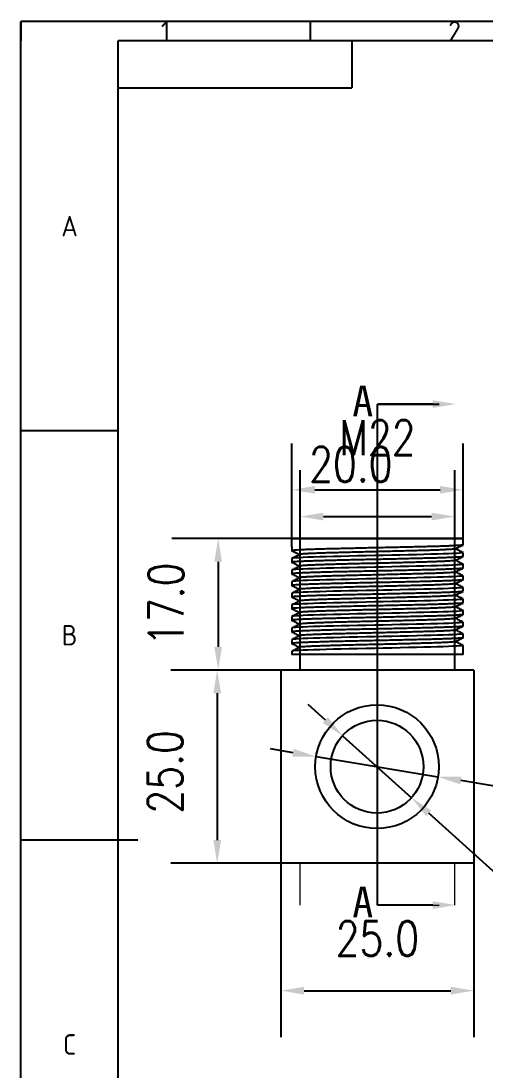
# Model space of a CAD drawing. Header units: millimetres. Extents: x -8604 to -3995, y 3123 to 6155.
# Drawn here: x -5599.1 to -5539, y 4757.1 to 4892.9 of the extents above; entities that cross this region are included whole.
import ezdxf
from ezdxf import colors
from ezdxf.entities.mleader import LeaderData, LeaderLine
from ezdxf.enums import TextEntityAlignment as Align
from ezdxf.math import Vec2, Vec3

# ---------------------------------------------------------------- set-up
doc = ezdxf.new("R2010")
doc.units = ezdxf.units.MM
doc.linetypes.add('CENTERX2', pattern=[20.32, 12.7, -2.54, 2.54, -2.54])
doc.layers.get('DEFPOINTS').update_dxf_attribs({"color": 30})
doc.layers.add('2细线层', color=4, linetype='Continuous')
doc.layers.add('6文字层', color=3, linetype='Continuous')
for name, color, linetype, lineweight in [('中心线2', 3, 'CENTERX2', 15), ('尺寸标注', 1, 'Continuous', 15), ('画图', 7, 'Continuous', 25)]:
    doc.layers.add(name, color=color, linetype=linetype, lineweight=lineweight)
doc.styles.add('ACISOTS', font='isocp.shx', dxfattribs={"bigfont": 'gbcbig.shx'})
doc.styles.add('PC_TEXTSTYLE', font='isocp.shx', dxfattribs={"width": 0.8, "bigfont": 'hzfs.shx'})
doc.styles.add('TH_GBDIM', font='romans.shx', dxfattribs={"width": 0.8, "bigfont": 'gbcbig.shx'})
doc.dimstyles.new('TH_GBDIM', dxfattribs={"dimscale": 3, "dimtxt": 3.5, "dimasz": 2.5, "dimexe": 2, "dimexo": 0, "dimgap": 1.5, "dimtad": 1, "dimdec": 1, "dimzin": 0, "dimdsep": 46, "dimtxsty": 'TH_GBDIM', "dimcen": 2.5, "dimclrd": 130, "dimclre": 130, "dimclrt": 3, "dimadec": 0, "dimazin": 0, "dimtfac": 0.714286, "dimtdec": 1, "dimtmove": 0, "dimatfit": 3, "dimfxl": 1, "dimtzin": 0, "dimlwd": -1, "dimlwe": -1, "dimarcsym": 0})

# ---------------------------------------------------------------- blocks, each defined once
blk = doc.blocks.new('*D1762')
at = {"color": 130, "transparency": 16777216}
for p, q in [((-5564.01, 4825.91), (-5564.01, 4838.22)), ((-5541.81, 4825.91), (-5541.81, 4838.22)), ((-5561.01, 4832.22), (-5544.81, 4832.22))]:
    blk.add_line(p, q, dxfattribs=at)
for points in [[(-5561.01, 4832.72), (-5561.01, 4831.72), (-5564.01, 4832.22)], [(-5544.81, 4832.72), (-5544.81, 4831.72), (-5541.81, 4832.22)]]:
    blk.add_solid(points, dxfattribs=at)
at = {"layer": 'DEFPOINTS', "color": 0, "transparency": 16777216}
for p in [(-5541.81, 4832.22), (-5564.01, 4825.91), (-5541.81, 4825.91)]:
    blk.add_point(p, dxfattribs=at)
at = {"color": 3, "transparency": 16777216, "insert": (-5552.91, 4838.97), "char_height": 4.5, "attachment_point": 5, "style": 'TH_GBDIM'}
blk.add_mtext('M22', dxfattribs=at)
blk = doc.blocks.new('*D1771')
at = {"color": 130, "transparency": 16777216}
for p, q in [((-5564.01, 4825.91), (-5579.53, 4825.91)), ((-5573.53, 4822.91), (-5573.53, 4811.91)), ((-5565.41, 4808.91), (-5579.53, 4808.91))]:
    blk.add_line(p, q, dxfattribs=at)
for points in [[(-5574.03, 4822.91), (-5573.03, 4822.91), (-5573.53, 4825.91)], [(-5574.03, 4811.91), (-5573.03, 4811.91), (-5573.53, 4808.91)]]:
    blk.add_solid(points, dxfattribs=at)
at = {"layer": 'DEFPOINTS', "color": 0, "transparency": 16777216}
for p in [(-5564.01, 4825.91), (-5573.53, 4808.91), (-5565.41, 4808.91)]:
    blk.add_point(p, dxfattribs=at)
at = {"color": 3, "transparency": 16777216, "insert": (-5580.28, 4817.41), "char_height": 4.5, "attachment_point": 5, "rotation": 90, "style": 'TH_GBDIM'}
blk.add_mtext('17.0', dxfattribs=at)
blk = doc.blocks.new('*D1772')
at = {"color": 130, "transparency": 16777216}
for p, q in [((-5565.41, 4808.91), (-5579.65, 4808.91)), ((-5573.65, 4805.91), (-5573.65, 4786.91)), ((-5565.41, 4783.91), (-5579.65, 4783.91))]:
    blk.add_line(p, q, dxfattribs=at)
for points in [[(-5574.15, 4805.91), (-5573.15, 4805.91), (-5573.65, 4808.91)], [(-5574.15, 4786.91), (-5573.15, 4786.91), (-5573.65, 4783.91)]]:
    blk.add_solid(points, dxfattribs=at)
at = {"layer": 'DEFPOINTS', "color": 0, "transparency": 16777216}
for p in [(-5565.41, 4808.91), (-5573.65, 4783.91), (-5565.41, 4783.91)]:
    blk.add_point(p, dxfattribs=at)
at = {"color": 3, "transparency": 16777216, "insert": (-5580.4, 4795.74), "char_height": 4.5, "attachment_point": 5, "rotation": 90, "style": 'TH_GBDIM'}
blk.add_mtext('25.0', dxfattribs=at)
blk = doc.blocks.new('*D1773')
at = {"color": 130, "transparency": 16777216}
for p, q in [((-5565.41, 4783.91), (-5565.41, 4761.44)), ((-5540.41, 4783.91), (-5540.41, 4761.44)), ((-5562.41, 4767.44), (-5543.41, 4767.44))]:
    blk.add_line(p, q, dxfattribs=at)
for points in [[(-5562.41, 4767.94), (-5562.41, 4766.94), (-5565.41, 4767.44)], [(-5543.41, 4767.94), (-5543.41, 4766.94), (-5540.41, 4767.44)]]:
    blk.add_solid(points, dxfattribs=at)
at = {"layer": 'DEFPOINTS', "color": 0, "transparency": 16777216}
for p in [(-5565.41, 4783.91), (-5540.41, 4783.91), (-5540.41, 4767.44)]:
    blk.add_point(p, dxfattribs=at)
at = {"color": 3, "transparency": 16777216, "insert": (-5552.91, 4774.19), "char_height": 4.5, "attachment_point": 5, "style": 'TH_GBDIM'}
blk.add_mtext('25.0', dxfattribs=at)
blk = doc.blocks.new('*D1774')
at = {"color": 130, "transparency": 16777216}
for p, q in [((-5559.65, 4802.43), (-5561.88, 4804.44)), ((-5557.42, 4800.42), (-5548.5, 4792.39)), ((-5521.87, 4768.42), (-5546.27, 4790.39))]:
    blk.add_line(p, q, dxfattribs=at)
for points in [[(-5559.32, 4802.8), (-5559.99, 4802.06), (-5557.42, 4800.42)], [(-5545.94, 4790.76), (-5546.61, 4790.02), (-5548.5, 4792.39)]]:
    blk.add_solid(points, dxfattribs=at)
at = {"layer": 'DEFPOINTS', "color": 0, "transparency": 16777216}
for p in [(-5557.42, 4800.42), (-5548.5, 4792.39)]:
    blk.add_point(p, dxfattribs=at)
at = {"color": 3, "transparency": 16777216, "insert": (-5525.99, 4781.21), "char_height": 4.5, "attachment_point": 5, "rotation": 318.0066, "style": 'TH_GBDIM'}
blk.add_mtext('∅12.0', dxfattribs=at)
blk = doc.blocks.new('*D1768')
at = {"color": 130, "transparency": 16777216}
for p, q in [((-5562.91, 4808.91), (-5562.91, 4834.76)), ((-5542.91, 4808.91), (-5542.91, 4834.76)), ((-5559.91, 4828.76), (-5545.91, 4828.76))]:
    blk.add_line(p, q, dxfattribs=at)
for points in [[(-5559.91, 4829.26), (-5559.91, 4828.26), (-5562.91, 4828.76)], [(-5545.91, 4829.26), (-5545.91, 4828.26), (-5542.91, 4828.76)]]:
    blk.add_solid(points, dxfattribs=at)
at = {"layer": 'DEFPOINTS', "color": 0, "transparency": 16777216}
for p in [(-5542.91, 4828.76), (-5562.91, 4808.91), (-5542.91, 4808.91)]:
    blk.add_point(p, dxfattribs=at)
at = {"color": 3, "transparency": 16777216, "insert": (-5556.35, 4835.51), "char_height": 4.5, "attachment_point": 5, "style": 'TH_GBDIM'}
blk.add_mtext('20.0', dxfattribs=at)
blk = doc.blocks.new('*D1769')
at = {"color": 130, "transparency": 16777216}
for p, q in [((-5563.81, 4798.21), (-5566.77, 4798.7)), ((-5560.85, 4797.72), (-5545.07, 4795.1)), ((-5516.24, 4790.32), (-5542.11, 4794.61))]:
    blk.add_line(p, q, dxfattribs=at)
for points in [[(-5563.73, 4798.7), (-5563.9, 4797.72), (-5560.85, 4797.72)], [(-5542.03, 4795.1), (-5542.19, 4794.12), (-5545.07, 4795.1)]]:
    blk.add_solid(points, dxfattribs=at)
at = {"layer": 'DEFPOINTS', "color": 0, "transparency": 16777216}
for p in [(-5560.85, 4797.72), (-5545.07, 4795.1)]:
    blk.add_point(p, dxfattribs=at)
at = {"color": 3, "transparency": 16777216, "insert": (-5526.59, 4798.88), "char_height": 4.5, "attachment_point": 5, "rotation": 350.5797, "style": 'TH_GBDIM'}
blk.add_mtext('∅16.0', dxfattribs=at)
blk = doc.blocks.new('PC_TYDH_BLOCK')
at = {"layer": '2细线层', "linetype": 'Continuous'}
for p in [(60, 0), (0, -12)]:
    blk.add_line(p, (60, -12), dxfattribs=at)
at = {"layer": '6文字层', "style": 'PC_TEXTSTYLE', "width": 1.815486}
blk.add_attdef('图样代号', text='', height=7, rotation=180, dxfattribs=at).set_placement((58.24, -2.4), (2.35, -2.4), align=Align.FIT)

msp = doc.modelspace()

# ---------------------------------------------------------------- linework, layer by layer
for p, q in [((-5552.91, 4778.51), (-5552.91, 4843.31)), ((-5552.91, 4843.31), (-5544.91, 4843.31))]:
    msp.add_line(p, q)
at = {"color": 7, "linetype": 'Continuous', "lineweight": 25}
for p, q in [((-5564.01, 4825.91), (-5564.01, 4825.86)), ((-5564.01, 4825.91), (-5552.91, 4825.91)), ((-5564.01, 4824.84), (-5564.01, 4825.84)), ((-5552.91, 4825.91), (-5541.81, 4825.91)), ((-5541.81, 4825.09), (-5541.81, 4825.91)), ((-5564.01, 4824.82), (-5564.01, 4824.34)), ((-5541.81, 4823.59), (-5541.81, 4824.09)), ((-5564.01, 4823.34), (-5564.01, 4822.84)), ((-5541.81, 4822.09), (-5541.81, 4822.59)), ((-5564.01, 4821.84), (-5564.01, 4821.34)), ((-5541.81, 4820.59), (-5541.81, 4821.09)), ((-5564.01, 4820.34), (-5564.01, 4819.84)), ((-5564.01, 4818.84), (-5564.01, 4818.34)), ((-5541.81, 4819.09), (-5541.81, 4819.59)), ((-5564.01, 4817.34), (-5564.01, 4816.84)), ((-5541.81, 4817.59), (-5541.81, 4818.09)), ((-5564.01, 4815.84), (-5564.01, 4815.34)), ((-5541.81, 4816.09), (-5541.81, 4816.59)), ((-5564.01, 4814.34), (-5564.01, 4813.84)), ((-5541.81, 4814.59), (-5541.81, 4815.09)), ((-5541.81, 4813.09), (-5541.81, 4813.59)), ((-5564.01, 4812.84), (-5564.01, 4812.34)), ((-5541.81, 4810.91), (-5541.81, 4812.09)), ((-5564.01, 4811.34), (-5564.01, 4810.91))]:
    msp.add_line(p, q, dxfattribs=at)
at = {"color": 7, "linetype": 'Continuous', "lineweight": 25, "flags": 128}
for points in [[(-5541.82, 4824.09), (-5541.86, 4824.07), (-5542.01, 4824.05), (-5542.28, 4824.03), (-5542.65, 4824), (-5543.13, 4823.98), (-5543.72, 4823.95), (-5544.39, 4823.93), (-5545.15, 4823.9), (-5545.98, 4823.88), (-5546.89, 4823.86), (-5547.86, 4823.83), (-5548.89, 4823.81), (-5549.95, 4823.78), (-5551.04, 4823.76), (-5552.15, 4823.73), (-5553.26, 4823.71), (-5554.37, 4823.69), (-5555.48, 4823.66), (-5556.57, 4823.64), (-5557.61, 4823.61), (-5558.6, 4823.59), (-5559.53, 4823.57), (-5560.38, 4823.54), (-5561.17, 4823.52), (-5561.9, 4823.49), (-5562.53, 4823.47), (-5563.06, 4823.44), (-5563.48, 4823.42), (-5563.78, 4823.39), (-5563.95, 4823.37), (-5564.01, 4823.34), (-5564.01, 4823.34)], [(-5541.82, 4822.59), (-5541.86, 4822.57), (-5542.01, 4822.55), (-5542.28, 4822.53), (-5542.65, 4822.5), (-5543.13, 4822.48), (-5543.72, 4822.45), (-5544.39, 4822.43), (-5545.15, 4822.4), (-5545.98, 4822.38), (-5546.89, 4822.36), (-5547.86, 4822.33), (-5548.89, 4822.31), (-5549.95, 4822.28), (-5551.04, 4822.26), (-5552.15, 4822.23), (-5553.26, 4822.21), (-5554.37, 4822.19), (-5555.48, 4822.16), (-5556.57, 4822.14), (-5557.61, 4822.11), (-5558.6, 4822.09), (-5559.53, 4822.07), (-5560.38, 4822.04), (-5561.17, 4822.02), (-5561.9, 4821.99), (-5562.53, 4821.97), (-5563.06, 4821.94), (-5563.48, 4821.92), (-5563.78, 4821.89), (-5563.95, 4821.87), (-5564.01, 4821.84), (-5564.01, 4821.84)], [(-5541.82, 4821.09), (-5541.86, 4821.07), (-5542.01, 4821.05), (-5542.28, 4821.03), (-5542.65, 4821), (-5543.13, 4820.98), (-5543.72, 4820.95), (-5544.39, 4820.93), (-5545.15, 4820.9), (-5545.98, 4820.88), (-5546.89, 4820.86), (-5547.86, 4820.83), (-5548.89, 4820.81), (-5549.95, 4820.78), (-5551.04, 4820.76), (-5552.15, 4820.73), (-5553.26, 4820.71), (-5554.37, 4820.69), (-5555.48, 4820.66), (-5556.57, 4820.64), (-5557.61, 4820.61), (-5558.6, 4820.59), (-5559.53, 4820.57), (-5560.38, 4820.54), (-5561.17, 4820.52), (-5561.9, 4820.49), (-5562.53, 4820.47), (-5563.06, 4820.44), (-5563.48, 4820.42), (-5563.78, 4820.39), (-5563.95, 4820.37), (-5564.01, 4820.34), (-5564.01, 4820.34)], [(-5541.82, 4819.59), (-5541.86, 4819.57), (-5542.01, 4819.55), (-5542.28, 4819.53), (-5542.65, 4819.5), (-5543.13, 4819.48), (-5543.72, 4819.45), (-5544.39, 4819.43), (-5545.15, 4819.4), (-5545.98, 4819.38), (-5546.89, 4819.36), (-5547.86, 4819.33), (-5548.89, 4819.31), (-5549.95, 4819.28), (-5551.04, 4819.26), (-5552.15, 4819.23), (-5553.26, 4819.21), (-5554.37, 4819.19), (-5555.48, 4819.16), (-5556.57, 4819.14), (-5557.61, 4819.11), (-5558.6, 4819.09), (-5559.53, 4819.07), (-5560.38, 4819.04), (-5561.17, 4819.02), (-5561.9, 4818.99), (-5562.53, 4818.97), (-5563.06, 4818.94), (-5563.48, 4818.92), (-5563.78, 4818.89), (-5563.95, 4818.87), (-5564.01, 4818.84), (-5564.01, 4818.84)], [(-5541.82, 4818.09), (-5541.86, 4818.07), (-5542.01, 4818.05), (-5542.28, 4818.03), (-5542.65, 4818), (-5543.13, 4817.98), (-5543.72, 4817.95), (-5544.39, 4817.93), (-5545.15, 4817.9), (-5545.98, 4817.88), (-5546.89, 4817.86), (-5547.86, 4817.83), (-5548.89, 4817.81), (-5549.95, 4817.78), (-5551.04, 4817.76), (-5552.15, 4817.73), (-5553.26, 4817.71), (-5554.37, 4817.69), (-5555.48, 4817.66), (-5556.57, 4817.64), (-5557.61, 4817.61), (-5558.6, 4817.59), (-5559.53, 4817.57), (-5560.38, 4817.54), (-5561.17, 4817.52), (-5561.9, 4817.49), (-5562.53, 4817.47), (-5563.06, 4817.44), (-5563.48, 4817.42), (-5563.78, 4817.39), (-5563.95, 4817.37), (-5564.01, 4817.34), (-5564.01, 4817.34)], [(-5541.82, 4816.59), (-5541.86, 4816.57), (-5542.01, 4816.55), (-5542.28, 4816.53), (-5542.65, 4816.5), (-5543.13, 4816.48), (-5543.72, 4816.45), (-5544.39, 4816.43), (-5545.15, 4816.4), (-5545.98, 4816.38), (-5546.89, 4816.36), (-5547.86, 4816.33), (-5548.89, 4816.31), (-5549.95, 4816.28), (-5551.04, 4816.26), (-5552.15, 4816.23), (-5553.26, 4816.21), (-5554.37, 4816.19), (-5555.48, 4816.16), (-5556.57, 4816.14), (-5557.61, 4816.11), (-5558.6, 4816.09), (-5559.53, 4816.07), (-5560.38, 4816.04), (-5561.17, 4816.02), (-5561.9, 4815.99), (-5562.53, 4815.97), (-5563.06, 4815.94), (-5563.48, 4815.92), (-5563.78, 4815.89), (-5563.95, 4815.87), (-5564.01, 4815.84), (-5564.01, 4815.84)], [(-5541.82, 4815.09), (-5541.86, 4815.07), (-5542.01, 4815.05), (-5542.28, 4815.03), (-5542.65, 4815), (-5543.13, 4814.98), (-5543.72, 4814.95), (-5544.39, 4814.93), (-5545.15, 4814.9), (-5545.98, 4814.88), (-5546.89, 4814.86), (-5547.86, 4814.83), (-5548.89, 4814.81), (-5549.95, 4814.78), (-5551.04, 4814.76), (-5552.15, 4814.73), (-5553.26, 4814.71), (-5554.37, 4814.69), (-5555.48, 4814.66), (-5556.57, 4814.64), (-5557.61, 4814.61), (-5558.6, 4814.59), (-5559.53, 4814.57), (-5560.38, 4814.54), (-5561.17, 4814.52), (-5561.9, 4814.49), (-5562.53, 4814.47), (-5563.06, 4814.44), (-5563.48, 4814.42), (-5563.78, 4814.39), (-5563.95, 4814.37), (-5564.01, 4814.34), (-5564.01, 4814.34)], [(-5541.82, 4813.59), (-5541.86, 4813.57), (-5542.01, 4813.55), (-5542.28, 4813.53), (-5542.65, 4813.5), (-5543.13, 4813.48), (-5543.72, 4813.45), (-5544.39, 4813.43), (-5545.15, 4813.4), (-5545.98, 4813.38), (-5546.89, 4813.36), (-5547.86, 4813.33), (-5548.89, 4813.31), (-5549.95, 4813.28), (-5551.04, 4813.26), (-5552.15, 4813.23), (-5553.26, 4813.21), (-5554.37, 4813.19), (-5555.48, 4813.16), (-5556.57, 4813.14), (-5557.61, 4813.11), (-5558.6, 4813.09), (-5559.53, 4813.07), (-5560.38, 4813.04), (-5561.17, 4813.02), (-5561.9, 4812.99), (-5562.53, 4812.97), (-5563.06, 4812.94), (-5563.48, 4812.92), (-5563.78, 4812.89), (-5563.95, 4812.87), (-5564.01, 4812.84), (-5564.01, 4812.84)], [(-5541.82, 4812.09), (-5541.86, 4812.07), (-5542.01, 4812.05), (-5542.28, 4812.03), (-5542.65, 4812), (-5543.13, 4811.98), (-5543.72, 4811.95), (-5544.39, 4811.93), (-5545.15, 4811.9), (-5545.98, 4811.88), (-5546.89, 4811.86), (-5547.86, 4811.83), (-5548.89, 4811.81), (-5549.95, 4811.78), (-5551.04, 4811.76), (-5552.15, 4811.73), (-5553.26, 4811.71), (-5554.37, 4811.69), (-5555.48, 4811.66), (-5556.57, 4811.64), (-5557.61, 4811.61), (-5558.6, 4811.59), (-5559.53, 4811.57), (-5560.38, 4811.54), (-5561.17, 4811.52), (-5561.9, 4811.49), (-5562.53, 4811.47), (-5563.06, 4811.44), (-5563.48, 4811.42), (-5563.78, 4811.39), (-5563.95, 4811.37), (-5564.01, 4811.34), (-5564.01, 4811.34)]]:
    msp.add_lwpolyline(points, dxfattribs=at)
at = {"color": 7, "linetype": 'Continuous', "lineweight": 25}
for points, knots in [([(-5541.84, 4825.08), (-5541.84, 4825.08), (-5541.85, 4825.07), (-5542, 4825.05), (-5542.26, 4825.03), (-5542.63, 4825), (-5543.11, 4824.98), (-5543.7, 4824.95), (-5544.38, 4824.93), (-5545.13, 4824.9), (-5545.97, 4824.88), (-5546.88, 4824.86), (-5547.85, 4824.83), (-5548.88, 4824.81), (-5549.94, 4824.78), (-5551.04, 4824.76), (-5552.14, 4824.73), (-5553.26, 4824.71), (-5554.37, 4824.69), (-5555.49, 4824.66), (-5556.57, 4824.64), (-5557.62, 4824.61), (-5558.61, 4824.59), (-5559.53, 4824.57), (-5560.4, 4824.54), (-5561.19, 4824.52), (-5561.92, 4824.49), (-5562.55, 4824.47), (-5563.08, 4824.44), (-5563.5, 4824.42), (-5563.79, 4824.39), (-5563.98, 4824.37), (-5564.02, 4824.34), (-5564.01, 4824.33), (-5563.94, 4824.32), (-5563.93, 4824.32)], [0, 0, 0, 0, 0.015182, 0.046156, 0.077447, 0.108902, 0.140359, 0.172225, 0.203764, 0.234829, 0.266, 0.29762, 0.328963, 0.360432, 0.391867, 0.423109, 0.454561, 0.485561, 0.516837, 0.548531, 0.580485, 0.61196, 0.643365, 0.674541, 0.705336, 0.737113, 0.769307, 0.801899, 0.834716, 0.867575, 0.900296, 0.932698, 0.964615, 0.995731, 1, 1, 1, 1]), ([(-5563.94, 4824.32), (-5563.78, 4824.23), (-5563.46, 4824.08), (-5563.15, 4823.92), (-5563, 4823.84)], [0, 0, 0, 0, 0.528198, 1, 1, 1, 1]), ([(-5562.95, 4823.87), (-5563.11, 4823.79), (-5563.44, 4823.62), (-5563.78, 4823.45), (-5563.94, 4823.37)], [0, 0, 0, 0, 0.499997, 1, 1, 1, 1]), ([(-5542.84, 4824.58), (-5542.84, 4824.58), (-5542.85, 4824.57), (-5542.98, 4824.55), (-5543.22, 4824.53), (-5543.56, 4824.5), (-5544, 4824.48), (-5544.53, 4824.45), (-5545.14, 4824.43), (-5545.83, 4824.4), (-5546.6, 4824.38), (-5547.42, 4824.36), (-5548.31, 4824.33), (-5549.24, 4824.31), (-5550.21, 4824.28), (-5551.2, 4824.26), (-5552.21, 4824.23), (-5553.23, 4824.21), (-5554.24, 4824.19), (-5555.25, 4824.16), (-5556.24, 4824.14), (-5557.2, 4824.11), (-5558.1, 4824.09), (-5558.94, 4824.07), (-5559.72, 4824.04), (-5560.45, 4824.02), (-5561.1, 4823.99), (-5561.68, 4823.97), (-5562.16, 4823.94), (-5562.54, 4823.92), (-5562.81, 4823.89), (-5562.9, 4823.88), (-5562.94, 4823.87)], [0, 0, 0, 0, 0.015018, 0.0484151, 0.0821549, 0.1160701, 0.1499883, 0.1843473, 0.2183539, 0.2518493, 0.2854586, 0.3195528, 0.3533477, 0.3872789, 0.4211735, 0.4548595, 0.4887722, 0.5221973, 0.55592, 0.5900937, 0.6245477, 0.6584858, 0.6923477, 0.7259625, 0.7591668, 0.7934294, 0.8281424, 0.8632846, 0.8986686, 0.934099, 0.969379, 1, 1, 1, 1]), ([(-5542.82, 4824.58), (-5542.66, 4824.67), (-5542.32, 4824.83), (-5541.99, 4825), (-5541.82, 4825.08)], [0, 0, 0, 0, 0.4999825, 1, 1, 1, 1]), ([(-5541.82, 4824.1), (-5541.99, 4824.19), (-5542.32, 4824.35), (-5542.64, 4824.51), (-5542.8, 4824.59)], [0, 0, 0, 0, 0.5104775, 1, 1, 1, 1]), ([(-5541.84, 4823.58), (-5541.84, 4823.58), (-5541.85, 4823.57), (-5542, 4823.55), (-5542.26, 4823.53), (-5542.63, 4823.5), (-5543.11, 4823.48), (-5543.7, 4823.45), (-5544.38, 4823.43), (-5545.13, 4823.4), (-5545.97, 4823.38), (-5546.88, 4823.36), (-5547.85, 4823.33), (-5548.88, 4823.31), (-5549.94, 4823.28), (-5551.04, 4823.26), (-5552.14, 4823.23), (-5553.26, 4823.21), (-5554.37, 4823.19), (-5555.49, 4823.16), (-5556.57, 4823.14), (-5557.62, 4823.11), (-5558.61, 4823.09), (-5559.53, 4823.07), (-5560.4, 4823.04), (-5561.19, 4823.02), (-5561.92, 4822.99), (-5562.55, 4822.97), (-5563.08, 4822.94), (-5563.5, 4822.92), (-5563.79, 4822.89), (-5563.98, 4822.87), (-5564.02, 4822.84), (-5564.01, 4822.83), (-5563.94, 4822.82), (-5563.93, 4822.82)], [0, 0, 0, 0, 0.015182, 0.046156, 0.077447, 0.108902, 0.140359, 0.172225, 0.203764, 0.234829, 0.266, 0.29762, 0.328963, 0.360432, 0.391867, 0.423109, 0.454561, 0.485561, 0.516837, 0.548531, 0.580485, 0.61196, 0.643365, 0.674541, 0.705336, 0.737113, 0.769307, 0.801899, 0.834716, 0.867575, 0.900296, 0.932698, 0.964615, 0.995731, 1, 1, 1, 1]), ([(-5563.94, 4822.82), (-5563.78, 4822.73), (-5563.46, 4822.58), (-5563.15, 4822.42), (-5563, 4822.34)], [0, 0, 0, 0, 0.528198, 1, 1, 1, 1]), ([(-5542.84, 4823.08), (-5542.84, 4823.08), (-5542.85, 4823.07), (-5542.98, 4823.05), (-5543.22, 4823.03), (-5543.56, 4823), (-5544, 4822.98), (-5544.53, 4822.95), (-5545.14, 4822.93), (-5545.83, 4822.9), (-5546.6, 4822.88), (-5547.42, 4822.86), (-5548.31, 4822.83), (-5549.24, 4822.81), (-5550.21, 4822.78), (-5551.2, 4822.76), (-5552.21, 4822.73), (-5553.23, 4822.71), (-5554.24, 4822.69), (-5555.25, 4822.66), (-5556.24, 4822.64), (-5557.2, 4822.61), (-5558.1, 4822.59), (-5558.94, 4822.57), (-5559.72, 4822.54), (-5560.45, 4822.52), (-5561.1, 4822.49), (-5561.68, 4822.47), (-5562.16, 4822.44), (-5562.54, 4822.42), (-5562.81, 4822.39), (-5562.9, 4822.38), (-5562.94, 4822.37)], [0, 0, 0, 0, 0.015018, 0.048415, 0.082155, 0.11607, 0.149988, 0.184347, 0.218354, 0.251849, 0.285459, 0.319553, 0.353348, 0.387279, 0.421173, 0.45486, 0.488772, 0.522197, 0.55592, 0.590094, 0.624548, 0.658486, 0.692348, 0.725963, 0.759167, 0.793429, 0.828142, 0.863285, 0.898669, 0.934099, 0.969379, 1, 1, 1, 1]), ([(-5542.82, 4823.08), (-5542.66, 4823.17), (-5542.32, 4823.33), (-5541.99, 4823.5), (-5541.82, 4823.58)], [0, 0, 0, 0, 0.499982, 1, 1, 1, 1]), ([(-5541.82, 4822.6), (-5541.99, 4822.69), (-5542.32, 4822.85), (-5542.64, 4823.01), (-5542.8, 4823.09)], [0, 0, 0, 0, 0.510477, 1, 1, 1, 1]), ([(-5541.84, 4822.08), (-5541.84, 4822.08), (-5541.85, 4822.07), (-5542, 4822.05), (-5542.26, 4822.03), (-5542.63, 4822), (-5543.11, 4821.98), (-5543.7, 4821.95), (-5544.38, 4821.93), (-5545.13, 4821.9), (-5545.97, 4821.88), (-5546.88, 4821.86), (-5547.85, 4821.83), (-5548.88, 4821.81), (-5549.94, 4821.78), (-5551.04, 4821.76), (-5552.14, 4821.73), (-5553.26, 4821.71), (-5554.37, 4821.69), (-5555.49, 4821.66), (-5556.57, 4821.64), (-5557.62, 4821.61), (-5558.61, 4821.59), (-5559.53, 4821.57), (-5560.4, 4821.54), (-5561.19, 4821.52), (-5561.92, 4821.49), (-5562.55, 4821.47), (-5563.08, 4821.44), (-5563.5, 4821.42), (-5563.79, 4821.39), (-5563.98, 4821.37), (-5564.02, 4821.34), (-5564.01, 4821.33), (-5563.94, 4821.32), (-5563.93, 4821.32)], [0, 0, 0, 0, 0.015182, 0.046156, 0.077447, 0.108902, 0.140359, 0.172225, 0.203764, 0.234829, 0.266, 0.29762, 0.328963, 0.360432, 0.391867, 0.423109, 0.454561, 0.485561, 0.516837, 0.548531, 0.580485, 0.61196, 0.643365, 0.674541, 0.705336, 0.737113, 0.769307, 0.801899, 0.834716, 0.867575, 0.900296, 0.932698, 0.964615, 0.995731, 1, 1, 1, 1]), ([(-5562.95, 4822.37), (-5563.11, 4822.29), (-5563.44, 4822.12), (-5563.78, 4821.95), (-5563.94, 4821.87)], [0, 0, 0, 0, 0.4999966, 1, 1, 1, 1]), ([(-5563.94, 4821.32), (-5563.78, 4821.23), (-5563.46, 4821.08), (-5563.15, 4820.92), (-5563, 4820.84)], [0, 0, 0, 0, 0.528198, 1, 1, 1, 1]), ([(-5542.84, 4821.58), (-5542.84, 4821.58), (-5542.85, 4821.57), (-5542.98, 4821.55), (-5543.22, 4821.53), (-5543.56, 4821.5), (-5544, 4821.48), (-5544.53, 4821.45), (-5545.14, 4821.43), (-5545.83, 4821.4), (-5546.6, 4821.38), (-5547.42, 4821.36), (-5548.31, 4821.33), (-5549.24, 4821.31), (-5550.21, 4821.28), (-5551.2, 4821.26), (-5552.21, 4821.23), (-5553.23, 4821.21), (-5554.24, 4821.19), (-5555.25, 4821.16), (-5556.24, 4821.14), (-5557.2, 4821.11), (-5558.1, 4821.09), (-5558.94, 4821.07), (-5559.72, 4821.04), (-5560.45, 4821.02), (-5561.1, 4820.99), (-5561.68, 4820.97), (-5562.16, 4820.94), (-5562.54, 4820.92), (-5562.81, 4820.89), (-5562.9, 4820.88), (-5562.94, 4820.87)], [0, 0, 0, 0, 0.015018, 0.048415, 0.082155, 0.11607, 0.149988, 0.184347, 0.218354, 0.251849, 0.285459, 0.319553, 0.353348, 0.387279, 0.421173, 0.45486, 0.488772, 0.522197, 0.55592, 0.590094, 0.624548, 0.658486, 0.692348, 0.725963, 0.759167, 0.793429, 0.828142, 0.863285, 0.898669, 0.934099, 0.969379, 1, 1, 1, 1]), ([(-5542.82, 4821.58), (-5542.66, 4821.67), (-5542.32, 4821.83), (-5541.99, 4822), (-5541.82, 4822.08)], [0, 0, 0, 0, 0.499982, 1, 1, 1, 1]), ([(-5541.82, 4821.1), (-5541.99, 4821.19), (-5542.32, 4821.35), (-5542.64, 4821.51), (-5542.8, 4821.59)], [0, 0, 0, 0, 0.510477, 1, 1, 1, 1]), ([(-5541.84, 4820.58), (-5541.84, 4820.58), (-5541.85, 4820.57), (-5542, 4820.55), (-5542.26, 4820.53), (-5542.63, 4820.5), (-5543.11, 4820.48), (-5543.7, 4820.45), (-5544.38, 4820.43), (-5545.13, 4820.4), (-5545.97, 4820.38), (-5546.88, 4820.36), (-5547.85, 4820.33), (-5548.88, 4820.31), (-5549.94, 4820.28), (-5551.04, 4820.26), (-5552.14, 4820.23), (-5553.26, 4820.21), (-5554.37, 4820.19), (-5555.49, 4820.16), (-5556.57, 4820.14), (-5557.62, 4820.11), (-5558.61, 4820.09), (-5559.53, 4820.07), (-5560.4, 4820.04), (-5561.19, 4820.02), (-5561.92, 4819.99), (-5562.55, 4819.97), (-5563.08, 4819.94), (-5563.5, 4819.92), (-5563.79, 4819.89), (-5563.98, 4819.87), (-5564.02, 4819.84), (-5564.01, 4819.83), (-5563.94, 4819.82), (-5563.93, 4819.82)], [0, 0, 0, 0, 0.015182, 0.046156, 0.077447, 0.108902, 0.140359, 0.172225, 0.203764, 0.234829, 0.266, 0.29762, 0.328963, 0.360432, 0.391867, 0.423109, 0.454561, 0.485561, 0.516837, 0.548531, 0.580485, 0.61196, 0.643365, 0.674541, 0.705336, 0.737113, 0.769307, 0.801899, 0.834716, 0.867575, 0.900296, 0.932698, 0.964615, 0.995731, 1, 1, 1, 1]), ([(-5562.95, 4820.87), (-5563.11, 4820.79), (-5563.44, 4820.62), (-5563.78, 4820.45), (-5563.94, 4820.37)], [0, 0, 0, 0, 0.499997, 1, 1, 1, 1]), ([(-5563.94, 4819.82), (-5563.78, 4819.73), (-5563.46, 4819.58), (-5563.15, 4819.42), (-5563, 4819.34)], [0, 0, 0, 0, 0.528198, 1, 1, 1, 1]), ([(-5542.84, 4820.08), (-5542.84, 4820.08), (-5542.85, 4820.07), (-5542.98, 4820.05), (-5543.22, 4820.03), (-5543.56, 4820), (-5544, 4819.98), (-5544.53, 4819.95), (-5545.14, 4819.93), (-5545.83, 4819.9), (-5546.6, 4819.88), (-5547.42, 4819.86), (-5548.31, 4819.83), (-5549.24, 4819.81), (-5550.21, 4819.78), (-5551.2, 4819.76), (-5552.21, 4819.73), (-5553.23, 4819.71), (-5554.24, 4819.69), (-5555.25, 4819.66), (-5556.24, 4819.64), (-5557.2, 4819.61), (-5558.1, 4819.59), (-5558.94, 4819.57), (-5559.72, 4819.54), (-5560.45, 4819.52), (-5561.1, 4819.49), (-5561.68, 4819.47), (-5562.16, 4819.44), (-5562.54, 4819.42), (-5562.81, 4819.39), (-5562.9, 4819.38), (-5562.94, 4819.37)], [0, 0, 0, 0, 0.015018, 0.048415, 0.082155, 0.11607, 0.149988, 0.184347, 0.218354, 0.251849, 0.285459, 0.319553, 0.353348, 0.387279, 0.421173, 0.45486, 0.488772, 0.522197, 0.55592, 0.590094, 0.624548, 0.658486, 0.692348, 0.725963, 0.759167, 0.793429, 0.828142, 0.863285, 0.898669, 0.934099, 0.969379, 1, 1, 1, 1]), ([(-5542.82, 4820.08), (-5542.66, 4820.17), (-5542.32, 4820.33), (-5541.99, 4820.5), (-5541.82, 4820.58)], [0, 0, 0, 0, 0.4999825, 1, 1, 1, 1]), ([(-5541.82, 4819.6), (-5541.99, 4819.69), (-5542.32, 4819.85), (-5542.64, 4820.01), (-5542.8, 4820.09)], [0, 0, 0, 0, 0.510477, 1, 1, 1, 1]), ([(-5541.84, 4819.08), (-5541.84, 4819.08), (-5541.85, 4819.07), (-5542, 4819.05), (-5542.26, 4819.03), (-5542.63, 4819), (-5543.11, 4818.98), (-5543.7, 4818.95), (-5544.38, 4818.93), (-5545.13, 4818.9), (-5545.97, 4818.88), (-5546.88, 4818.86), (-5547.85, 4818.83), (-5548.88, 4818.81), (-5549.94, 4818.78), (-5551.04, 4818.76), (-5552.14, 4818.73), (-5553.26, 4818.71), (-5554.37, 4818.69), (-5555.49, 4818.66), (-5556.57, 4818.64), (-5557.62, 4818.61), (-5558.61, 4818.59), (-5559.53, 4818.57), (-5560.4, 4818.54), (-5561.19, 4818.52), (-5561.92, 4818.49), (-5562.55, 4818.47), (-5563.08, 4818.44), (-5563.5, 4818.42), (-5563.79, 4818.39), (-5563.98, 4818.37), (-5564.02, 4818.34), (-5564.01, 4818.33), (-5563.94, 4818.32), (-5563.93, 4818.32)], [0, 0, 0, 0, 0.015182, 0.046156, 0.077447, 0.108902, 0.140359, 0.172225, 0.203764, 0.234829, 0.266, 0.29762, 0.328963, 0.360432, 0.391867, 0.423109, 0.454561, 0.485561, 0.516837, 0.548531, 0.580485, 0.61196, 0.643365, 0.674541, 0.705336, 0.737113, 0.769307, 0.801899, 0.834716, 0.867575, 0.900296, 0.932698, 0.964615, 0.995731, 1, 1, 1, 1]), ([(-5562.95, 4819.37), (-5563.11, 4819.29), (-5563.44, 4819.12), (-5563.78, 4818.95), (-5563.94, 4818.87)], [0, 0, 0, 0, 0.499997, 1, 1, 1, 1]), ([(-5563.94, 4818.32), (-5563.78, 4818.23), (-5563.46, 4818.08), (-5563.15, 4817.92), (-5563, 4817.84)], [0, 0, 0, 0, 0.528198, 1, 1, 1, 1]), ([(-5542.84, 4818.58), (-5542.84, 4818.58), (-5542.85, 4818.57), (-5542.98, 4818.55), (-5543.22, 4818.53), (-5543.56, 4818.5), (-5544, 4818.48), (-5544.53, 4818.45), (-5545.14, 4818.43), (-5545.83, 4818.4), (-5546.6, 4818.38), (-5547.42, 4818.36), (-5548.31, 4818.33), (-5549.24, 4818.31), (-5550.21, 4818.28), (-5551.2, 4818.26), (-5552.21, 4818.23), (-5553.23, 4818.21), (-5554.24, 4818.19), (-5555.25, 4818.16), (-5556.24, 4818.14), (-5557.2, 4818.11), (-5558.1, 4818.09), (-5558.94, 4818.07), (-5559.72, 4818.04), (-5560.45, 4818.02), (-5561.1, 4817.99), (-5561.68, 4817.97), (-5562.16, 4817.94), (-5562.54, 4817.92), (-5562.81, 4817.89), (-5562.9, 4817.88), (-5562.94, 4817.87)], [0, 0, 0, 0, 0.015018, 0.048415, 0.082155, 0.11607, 0.149988, 0.184347, 0.218354, 0.251849, 0.285459, 0.319553, 0.353348, 0.387279, 0.421173, 0.45486, 0.488772, 0.522197, 0.55592, 0.590094, 0.624548, 0.658486, 0.692348, 0.725963, 0.759167, 0.793429, 0.828142, 0.863285, 0.898669, 0.934099, 0.969379, 1, 1, 1, 1]), ([(-5542.82, 4818.58), (-5542.66, 4818.67), (-5542.32, 4818.83), (-5541.99, 4819), (-5541.82, 4819.08)], [0, 0, 0, 0, 0.499982, 1, 1, 1, 1]), ([(-5541.82, 4818.1), (-5541.99, 4818.19), (-5542.32, 4818.35), (-5542.64, 4818.51), (-5542.8, 4818.59)], [0, 0, 0, 0, 0.510477, 1, 1, 1, 1]), ([(-5541.84, 4817.58), (-5541.84, 4817.58), (-5541.85, 4817.57), (-5542, 4817.55), (-5542.26, 4817.53), (-5542.63, 4817.5), (-5543.11, 4817.48), (-5543.7, 4817.45), (-5544.38, 4817.43), (-5545.13, 4817.4), (-5545.97, 4817.38), (-5546.88, 4817.36), (-5547.85, 4817.33), (-5548.88, 4817.31), (-5549.94, 4817.28), (-5551.04, 4817.26), (-5552.14, 4817.23), (-5553.26, 4817.21), (-5554.37, 4817.19), (-5555.49, 4817.16), (-5556.57, 4817.14), (-5557.62, 4817.11), (-5558.61, 4817.09), (-5559.53, 4817.07), (-5560.4, 4817.04), (-5561.19, 4817.02), (-5561.92, 4816.99), (-5562.55, 4816.97), (-5563.08, 4816.94), (-5563.5, 4816.92), (-5563.79, 4816.89), (-5563.98, 4816.87), (-5564.02, 4816.84), (-5564.01, 4816.83), (-5563.94, 4816.82), (-5563.93, 4816.82)], [0, 0, 0, 0, 0.015182, 0.046156, 0.077447, 0.108902, 0.140359, 0.172225, 0.203764, 0.234829, 0.266, 0.29762, 0.328963, 0.360432, 0.391867, 0.423109, 0.454561, 0.485561, 0.516837, 0.548531, 0.580485, 0.61196, 0.643365, 0.674541, 0.705336, 0.737113, 0.769307, 0.801899, 0.834716, 0.867575, 0.900296, 0.932698, 0.964615, 0.995731, 1, 1, 1, 1]), ([(-5562.95, 4817.87), (-5563.11, 4817.79), (-5563.44, 4817.62), (-5563.78, 4817.45), (-5563.94, 4817.37)], [0, 0, 0, 0, 0.499997, 1, 1, 1, 1]), ([(-5542.84, 4817.08), (-5542.84, 4817.08), (-5542.85, 4817.07), (-5542.98, 4817.05), (-5543.22, 4817.03), (-5543.56, 4817), (-5544, 4816.98), (-5544.53, 4816.95), (-5545.14, 4816.93), (-5545.83, 4816.9), (-5546.6, 4816.88), (-5547.42, 4816.86), (-5548.31, 4816.83), (-5549.24, 4816.81), (-5550.21, 4816.78), (-5551.2, 4816.76), (-5552.21, 4816.73), (-5553.23, 4816.71), (-5554.24, 4816.69), (-5555.25, 4816.66), (-5556.24, 4816.64), (-5557.2, 4816.61), (-5558.1, 4816.59), (-5558.94, 4816.57), (-5559.72, 4816.54), (-5560.45, 4816.52), (-5561.1, 4816.49), (-5561.68, 4816.47), (-5562.16, 4816.44), (-5562.54, 4816.42), (-5562.81, 4816.39), (-5562.9, 4816.38), (-5562.94, 4816.37)], [0, 0, 0, 0, 0.015018, 0.048415, 0.082155, 0.11607, 0.149988, 0.184347, 0.218354, 0.251849, 0.285459, 0.319553, 0.353348, 0.387279, 0.421173, 0.45486, 0.488772, 0.522197, 0.55592, 0.590094, 0.624548, 0.658486, 0.692348, 0.725963, 0.759167, 0.793429, 0.828142, 0.863285, 0.898669, 0.934099, 0.969379, 1, 1, 1, 1]), ([(-5542.82, 4817.08), (-5542.66, 4817.17), (-5542.32, 4817.33), (-5541.99, 4817.5), (-5541.82, 4817.58)], [0, 0, 0, 0, 0.499982, 1, 1, 1, 1]), ([(-5541.82, 4816.6), (-5541.99, 4816.69), (-5542.32, 4816.85), (-5542.64, 4817.01), (-5542.8, 4817.09)], [0, 0, 0, 0, 0.510477, 1, 1, 1, 1]), ([(-5541.84, 4816.08), (-5541.84, 4816.08), (-5541.85, 4816.07), (-5542, 4816.05), (-5542.26, 4816.03), (-5542.63, 4816), (-5543.11, 4815.98), (-5543.7, 4815.95), (-5544.38, 4815.93), (-5545.13, 4815.9), (-5545.97, 4815.88), (-5546.88, 4815.86), (-5547.85, 4815.83), (-5548.88, 4815.81), (-5549.94, 4815.78), (-5551.04, 4815.76), (-5552.14, 4815.73), (-5553.26, 4815.71), (-5554.37, 4815.69), (-5555.49, 4815.66), (-5556.57, 4815.64), (-5557.62, 4815.61), (-5558.61, 4815.59), (-5559.53, 4815.57), (-5560.4, 4815.54), (-5561.19, 4815.52), (-5561.92, 4815.49), (-5562.55, 4815.47), (-5563.08, 4815.44), (-5563.5, 4815.42), (-5563.79, 4815.39), (-5563.98, 4815.37), (-5564.02, 4815.34), (-5564.01, 4815.33), (-5563.94, 4815.32), (-5563.93, 4815.32)], [0, 0, 0, 0, 0.015182, 0.046156, 0.077447, 0.108902, 0.140359, 0.172225, 0.203764, 0.234829, 0.266, 0.29762, 0.328963, 0.360432, 0.391867, 0.423109, 0.454561, 0.485561, 0.516837, 0.548531, 0.580485, 0.61196, 0.643365, 0.674541, 0.705336, 0.737113, 0.769307, 0.801899, 0.834716, 0.867575, 0.900296, 0.932698, 0.964615, 0.995731, 1, 1, 1, 1]), ([(-5563.94, 4816.82), (-5563.78, 4816.73), (-5563.46, 4816.58), (-5563.15, 4816.42), (-5563, 4816.34)], [0, 0, 0, 0, 0.528198, 1, 1, 1, 1]), ([(-5562.95, 4816.37), (-5563.11, 4816.29), (-5563.44, 4816.12), (-5563.78, 4815.95), (-5563.94, 4815.87)], [0, 0, 0, 0, 0.499997, 1, 1, 1, 1]), ([(-5542.84, 4815.58), (-5542.84, 4815.58), (-5542.85, 4815.57), (-5542.98, 4815.55), (-5543.22, 4815.53), (-5543.56, 4815.5), (-5544, 4815.48), (-5544.53, 4815.45), (-5545.14, 4815.43), (-5545.83, 4815.4), (-5546.6, 4815.38), (-5547.42, 4815.36), (-5548.31, 4815.33), (-5549.24, 4815.31), (-5550.21, 4815.28), (-5551.2, 4815.26), (-5552.21, 4815.23), (-5553.23, 4815.21), (-5554.24, 4815.19), (-5555.25, 4815.16), (-5556.24, 4815.14), (-5557.2, 4815.11), (-5558.1, 4815.09), (-5558.94, 4815.07), (-5559.72, 4815.04), (-5560.45, 4815.02), (-5561.1, 4814.99), (-5561.68, 4814.97), (-5562.16, 4814.94), (-5562.54, 4814.92), (-5562.81, 4814.89), (-5562.9, 4814.88), (-5562.94, 4814.87)], [0, 0, 0, 0, 0.015018, 0.0484151, 0.0821549, 0.1160701, 0.1499883, 0.1843473, 0.2183539, 0.2518493, 0.2854586, 0.3195528, 0.3533477, 0.3872789, 0.4211735, 0.4548595, 0.4887722, 0.5221973, 0.55592, 0.5900937, 0.6245477, 0.6584858, 0.6923477, 0.7259625, 0.7591668, 0.7934294, 0.8281424, 0.8632846, 0.8986686, 0.934099, 0.969379, 1, 1, 1, 1]), ([(-5542.82, 4815.58), (-5542.66, 4815.67), (-5542.32, 4815.83), (-5541.99, 4816), (-5541.82, 4816.08)], [0, 0, 0, 0, 0.499982, 1, 1, 1, 1]), ([(-5541.82, 4815.1), (-5541.99, 4815.19), (-5542.32, 4815.35), (-5542.64, 4815.51), (-5542.8, 4815.59)], [0, 0, 0, 0, 0.510477, 1, 1, 1, 1]), ([(-5541.84, 4814.58), (-5541.84, 4814.58), (-5541.85, 4814.57), (-5542, 4814.55), (-5542.26, 4814.53), (-5542.63, 4814.5), (-5543.11, 4814.48), (-5543.7, 4814.45), (-5544.38, 4814.43), (-5545.13, 4814.4), (-5545.97, 4814.38), (-5546.88, 4814.36), (-5547.85, 4814.33), (-5548.88, 4814.31), (-5549.94, 4814.28), (-5551.04, 4814.26), (-5552.14, 4814.23), (-5553.26, 4814.21), (-5554.37, 4814.19), (-5555.49, 4814.16), (-5556.57, 4814.14), (-5557.62, 4814.11), (-5558.61, 4814.09), (-5559.53, 4814.07), (-5560.4, 4814.04), (-5561.19, 4814.02), (-5561.92, 4813.99), (-5562.55, 4813.97), (-5563.08, 4813.94), (-5563.5, 4813.92), (-5563.79, 4813.89), (-5563.98, 4813.87), (-5564.02, 4813.84), (-5564.01, 4813.83), (-5563.94, 4813.82), (-5563.93, 4813.82)], [0, 0, 0, 0, 0.015182, 0.046156, 0.077447, 0.108902, 0.140359, 0.172225, 0.203764, 0.234829, 0.266, 0.29762, 0.328963, 0.360432, 0.391867, 0.423109, 0.454561, 0.485561, 0.516837, 0.548531, 0.580485, 0.61196, 0.643365, 0.674541, 0.705336, 0.737113, 0.769307, 0.801899, 0.834716, 0.867575, 0.900296, 0.932698, 0.964615, 0.995731, 1, 1, 1, 1]), ([(-5563.94, 4815.32), (-5563.78, 4815.23), (-5563.46, 4815.08), (-5563.15, 4814.92), (-5563, 4814.84)], [0, 0, 0, 0, 0.528198, 1, 1, 1, 1]), ([(-5562.95, 4814.87), (-5563.11, 4814.79), (-5563.44, 4814.62), (-5563.78, 4814.45), (-5563.94, 4814.37)], [0, 0, 0, 0, 0.499997, 1, 1, 1, 1]), ([(-5542.82, 4814.08), (-5542.66, 4814.17), (-5542.32, 4814.33), (-5541.99, 4814.5), (-5541.82, 4814.58)], [0, 0, 0, 0, 0.499982, 1, 1, 1, 1]), ([(-5541.84, 4813.08), (-5541.84, 4813.08), (-5541.85, 4813.07), (-5542, 4813.05), (-5542.26, 4813.03), (-5542.63, 4813), (-5543.11, 4812.98), (-5543.7, 4812.95), (-5544.38, 4812.93), (-5545.13, 4812.9), (-5545.97, 4812.88), (-5546.88, 4812.86), (-5547.85, 4812.83), (-5548.88, 4812.81), (-5549.94, 4812.78), (-5551.04, 4812.76), (-5552.14, 4812.73), (-5553.26, 4812.71), (-5554.37, 4812.69), (-5555.49, 4812.66), (-5556.57, 4812.64), (-5557.62, 4812.61), (-5558.61, 4812.59), (-5559.53, 4812.57), (-5560.4, 4812.54), (-5561.19, 4812.52), (-5561.92, 4812.49), (-5562.55, 4812.47), (-5563.08, 4812.44), (-5563.5, 4812.42), (-5563.79, 4812.39), (-5563.98, 4812.37), (-5564.02, 4812.34), (-5564.01, 4812.33), (-5563.94, 4812.32), (-5563.93, 4812.32)], [0, 0, 0, 0, 0.015182, 0.046156, 0.077447, 0.108902, 0.140359, 0.172225, 0.203764, 0.234829, 0.266, 0.29762, 0.328963, 0.360432, 0.391867, 0.423109, 0.454561, 0.485561, 0.516837, 0.548531, 0.580485, 0.61196, 0.643365, 0.674541, 0.705336, 0.737113, 0.769307, 0.801899, 0.834716, 0.867575, 0.900296, 0.932698, 0.964615, 0.995731, 1, 1, 1, 1]), ([(-5563.94, 4813.82), (-5563.78, 4813.73), (-5563.46, 4813.58), (-5563.15, 4813.42), (-5563, 4813.34)], [0, 0, 0, 0, 0.528198, 1, 1, 1, 1]), ([(-5562.95, 4813.37), (-5563.11, 4813.29), (-5563.44, 4813.12), (-5563.78, 4812.95), (-5563.94, 4812.87)], [0, 0, 0, 0, 0.4999966, 1, 1, 1, 1]), ([(-5542.84, 4814.08), (-5542.84, 4814.08), (-5542.85, 4814.07), (-5542.98, 4814.05), (-5543.22, 4814.03), (-5543.56, 4814), (-5544, 4813.98), (-5544.53, 4813.95), (-5545.14, 4813.93), (-5545.83, 4813.9), (-5546.6, 4813.88), (-5547.42, 4813.86), (-5548.31, 4813.83), (-5549.24, 4813.81), (-5550.21, 4813.78), (-5551.2, 4813.76), (-5552.21, 4813.73), (-5553.23, 4813.71), (-5554.24, 4813.69), (-5555.25, 4813.66), (-5556.24, 4813.64), (-5557.2, 4813.61), (-5558.1, 4813.59), (-5558.94, 4813.57), (-5559.72, 4813.54), (-5560.45, 4813.52), (-5561.1, 4813.49), (-5561.68, 4813.47), (-5562.16, 4813.44), (-5562.54, 4813.42), (-5562.81, 4813.39), (-5562.9, 4813.38), (-5562.94, 4813.37)], [0, 0, 0, 0, 0.015018, 0.048415, 0.082155, 0.11607, 0.149988, 0.184347, 0.218354, 0.251849, 0.285459, 0.319553, 0.353348, 0.387279, 0.421173, 0.45486, 0.488772, 0.522197, 0.55592, 0.590094, 0.624548, 0.658486, 0.692348, 0.725963, 0.759167, 0.793429, 0.828142, 0.863285, 0.898669, 0.934099, 0.969379, 1, 1, 1, 1]), ([(-5542.82, 4812.58), (-5542.66, 4812.67), (-5542.32, 4812.83), (-5541.99, 4813), (-5541.82, 4813.08)], [0, 0, 0, 0, 0.499982, 1, 1, 1, 1]), ([(-5541.82, 4813.6), (-5541.99, 4813.69), (-5542.32, 4813.85), (-5542.64, 4814.01), (-5542.8, 4814.09)], [0, 0, 0, 0, 0.510477, 1, 1, 1, 1]), ([(-5563.94, 4812.32), (-5563.78, 4812.23), (-5563.46, 4812.08), (-5563.15, 4811.92), (-5563, 4811.84)], [0, 0, 0, 0, 0.528198, 1, 1, 1, 1]), ([(-5562.95, 4811.87), (-5563.11, 4811.79), (-5563.44, 4811.62), (-5563.78, 4811.45), (-5563.94, 4811.37)], [0, 0, 0, 0, 0.499997, 1, 1, 1, 1]), ([(-5542.84, 4812.58), (-5542.84, 4812.58), (-5542.85, 4812.57), (-5542.98, 4812.55), (-5543.22, 4812.53), (-5543.56, 4812.5), (-5544, 4812.48), (-5544.53, 4812.45), (-5545.14, 4812.43), (-5545.83, 4812.4), (-5546.6, 4812.38), (-5547.42, 4812.36), (-5548.31, 4812.33), (-5549.24, 4812.31), (-5550.21, 4812.28), (-5551.2, 4812.26), (-5552.21, 4812.23), (-5553.23, 4812.21), (-5554.24, 4812.19), (-5555.25, 4812.16), (-5556.24, 4812.14), (-5557.2, 4812.11), (-5558.1, 4812.09), (-5558.94, 4812.07), (-5559.72, 4812.04), (-5560.45, 4812.02), (-5561.1, 4811.99), (-5561.68, 4811.97), (-5562.16, 4811.94), (-5562.54, 4811.92), (-5562.81, 4811.89), (-5562.9, 4811.88), (-5562.94, 4811.87)], [0, 0, 0, 0, 0.015018, 0.048415, 0.082155, 0.11607, 0.149988, 0.184347, 0.218354, 0.251849, 0.285459, 0.319553, 0.353348, 0.387279, 0.421173, 0.45486, 0.488772, 0.522197, 0.55592, 0.590094, 0.624548, 0.658486, 0.692348, 0.725963, 0.759167, 0.793429, 0.828142, 0.863285, 0.898669, 0.934099, 0.969379, 1, 1, 1, 1]), ([(-5541.82, 4812.1), (-5541.99, 4812.19), (-5542.32, 4812.35), (-5542.64, 4812.51), (-5542.8, 4812.59)], [0, 0, 0, 0, 0.510477, 1, 1, 1, 1])]:
    msp.add_open_spline(points, degree=3, knots=knots, dxfattribs=at)
at = {"layer": '6文字层', "ltscale": 7}
for p, q in [((-5599.06, 4681.11), (-5599.06, 4892.79)), ((-5449.37, 4892.79), (-5599.06, 4892.79)), ((-5599.06, 4892.79), (-5599.06, 4890.27)), ((-5561.63, 4892.79), (-5561.63, 4890.27)), ((-5586.46, 4683.63), (-5586.46, 4890.27)), ((-5451.89, 4890.27), (-5586.46, 4890.27)), ((-5599.06, 4839.87), (-5586.46, 4839.87)), ((-5599.06, 4786.95), (-5583.94, 4786.95)), ((-5599.06, 4786.95), (-5586.46, 4786.95))]:
    msp.add_line(p, q, dxfattribs=at)
at = {"layer": '中心线2', "ltscale": 0.5}
for p, q in [((-5562.91, 4778.51), (-5562.91, 4783.91)), ((-5542.91, 4778.51), (-5542.91, 4783.91))]:
    msp.add_line(p, q, dxfattribs=at)
at = {"layer": '尺寸标注'}
msp.add_line((-5552.91, 4778.51), (-5544.91, 4778.51), dxfattribs=at)
at = {"layer": '画图'}
for p, q in [((-5541.81, 4825.91), (-5564.01, 4825.91)), ((-5541.81, 4810.91), (-5564.01, 4810.91)), ((-5562.91, 4808.91), (-5562.91, 4810.91)), ((-5542.91, 4808.91), (-5542.91, 4810.91)), ((-5540.41, 4808.91), (-5565.41, 4808.91)), ((-5565.41, 4808.91), (-5565.41, 4783.91)), ((-5540.41, 4808.91), (-5540.41, 4783.91)), ((-5540.41, 4783.91), (-5565.41, 4783.91))]:
    msp.add_line(p, q, dxfattribs=at)
for radius in [8, 6]:
    msp.add_circle((-5552.96, 4796.41), radius, dxfattribs=at)

# ---------------------------------------------------------------- block references
at = {"layer": '6文字层', "ltscale": 7, "xscale": 0.504, "yscale": 0.504, "zscale": 0.504}
msp.add_blockref('PC_TYDH_BLOCK', (-5586.46, 4890.27), dxfattribs=at)

# ---------------------------------------------------------------- texts
at = {"layer": '6文字层', "ltscale": 7, "style": 'ACISOTS'}
for s, p in [('1', (-5580.34, 4891.53)), ('2', (-5542.92, 4891.53)), ('A', (-5592.76, 4866.33)), ('B', (-5592.76, 4813.41)), ('C', (-5592.76, 4760.49))]:
    msp.add_text(s, height=2.65, dxfattribs=at).set_placement(p, align=Align.MIDDLE)

# ---------------------------------------------------------------- dimensions: what is measured, and where the dimension line sits
dim = msp.add_linear_dim(base=(-5541.81, 4832.22), p1=(-5564.01, 4825.91), p2=(-5541.81, 4825.91), text='M22', dimstyle='TH_GBDIM', override={"dimtxt": 1.5, "dimasz": 1})
dim.commit()
dim.dimension.update_dxf_attribs({"geometry": '*D1762', "text_midpoint": (-5552.91, 4838.97)})
dim = msp.add_linear_dim(base=(-5542.91, 4828.76), p1=(-5562.91, 4808.91), p2=(-5542.91, 4808.91), dimstyle='TH_GBDIM', override={"dimtxt": 1.5, "dimasz": 1})
dim.commit()
dim.dimension.update_dxf_attribs({"geometry": '*D1768', "text_midpoint": (-5556.35, 4828.76), "dimtype": 160})
for base, p1, p2, picture, middle in [((-5573.53, 4808.91), (-5564.01, 4825.91), (-5565.41, 4808.91), '*D1771', (-5573.53, 4817.41)), ((-5573.65, 4783.91), (-5565.41, 4808.91), (-5565.41, 4783.91), '*D1772', (-5573.65, 4795.74))]:
    dim = msp.add_linear_dim(base=base, p1=p1, p2=p2, angle=90, dimstyle='TH_GBDIM', override={"dimtxt": 1.5, "dimasz": 1})
    dim.commit()
    dim.dimension.update_dxf_attribs({"geometry": picture, "text_midpoint": middle, "dimtype": 160})
dim = msp.add_diameter_dim_2p(p1=(-5557.42, 4800.42), p2=(-5548.5, 4792.39), dimstyle='TH_GBDIM', override={"dimtxt": 1.5, "dimasz": 1})
dim.commit()
dim.dimension.update_dxf_attribs({"geometry": '*D1774', "text_midpoint": (-5530.51, 4776.19), "dimtype": 163})
dim = msp.add_diameter_dim_2p(p1=(-5560.85, 4797.72), p2=(-5545.07, 4795.1), dimstyle='TH_GBDIM', override={"dimtxt": 1.5, "dimasz": 1})
dim.commit()
dim.dimension.update_dxf_attribs({"geometry": '*D1769', "text_midpoint": (-5526.59, 4798.88)})
dim = msp.add_linear_dim(base=(-5540.41, 4767.44), p1=(-5565.41, 4783.91), p2=(-5540.41, 4783.91), dimstyle='TH_GBDIM', override={"dimtxt": 1.5, "dimasz": 1})
dim.commit()
dim.dimension.update_dxf_attribs({"geometry": '*D1773', "text_midpoint": (-5552.91, 4774.19)})

# ---------------------------------------------------------------- leaders
ml = msp.add_multileader_mtext('Standard')
ml.set_content('A', color=256)
ml.set_leader_properties()
ml.build(insert=Vec2(0, 0))
ml.multileader.update_dxf_attribs({"dogleg_length": 0.36, "arrow_head_size": 3, "scale": 6})
ctx = ml.context
ctx.base_point, ctx.scale, ctx.arrow_head_size, ctx.landing_gap_size, ctx.plane_origin = Vec3(-5556.66, 4843.31), 6, 3, 0.54, Vec3(-5542.75, 4843.31)
ctx.text_align_type = 2
notes = []
notes.append((ctx, [(0, (1, 1, 0), (-5550.75, 4843.31), (-1, 0), 2.16, [(0, [(-5542.75, 4843.31)], 0, [])])]))
ctx.mtext.insert, ctx.mtext.alignment, ctx.mtext.flow_direction = Vec3(-5553.45, 4845.71), 3, 5
ml = msp.add_multileader_mtext('Standard')
ml.set_content('A', color=256)
ml.set_leader_properties()
ml.build(insert=Vec2(0, 0))
ml.multileader.update_dxf_attribs({"dogleg_length": 0.36, "arrow_head_size": 3, "scale": 6})
ctx = ml.context
ctx.base_point, ctx.scale, ctx.arrow_head_size, ctx.landing_gap_size, ctx.plane_origin = Vec3(-5556.66, 4778.51), 6, 3, 0.54, Vec3(-5542.75, 4778.51)
ctx.text_align_type = 2
notes.append((ctx, [(0, (1, 1, 0), (-5550.75, 4778.51), (-1, 0), 2.16, [(0, [(-5542.75, 4778.51)], 0, [])])]))
ctx.mtext.insert, ctx.mtext.alignment, ctx.mtext.flow_direction = Vec3(-5553.45, 4780.91), 3, 5
for ctx, leaders in notes:
    for number, flags, end, landing, length, lines in leaders:
        leader = LeaderData()
        leader.index, (leader.has_last_leader_line, leader.has_dogleg_vector, leader.attachment_direction) = number, flags
        leader.last_leader_point, leader.dogleg_vector, leader.dogleg_length = Vec3(end), Vec3(landing), length
        for number, points, colour, breaks in lines:
            line = LeaderLine()
            line.index, line.vertices, line.color, line.breaks = number, Vec3.list(points), colors.encode_raw_color(colour), breaks
            leader.lines.append(line)
        ctx.leaders.append(leader)

doc.saveas('drawing.dxf')
